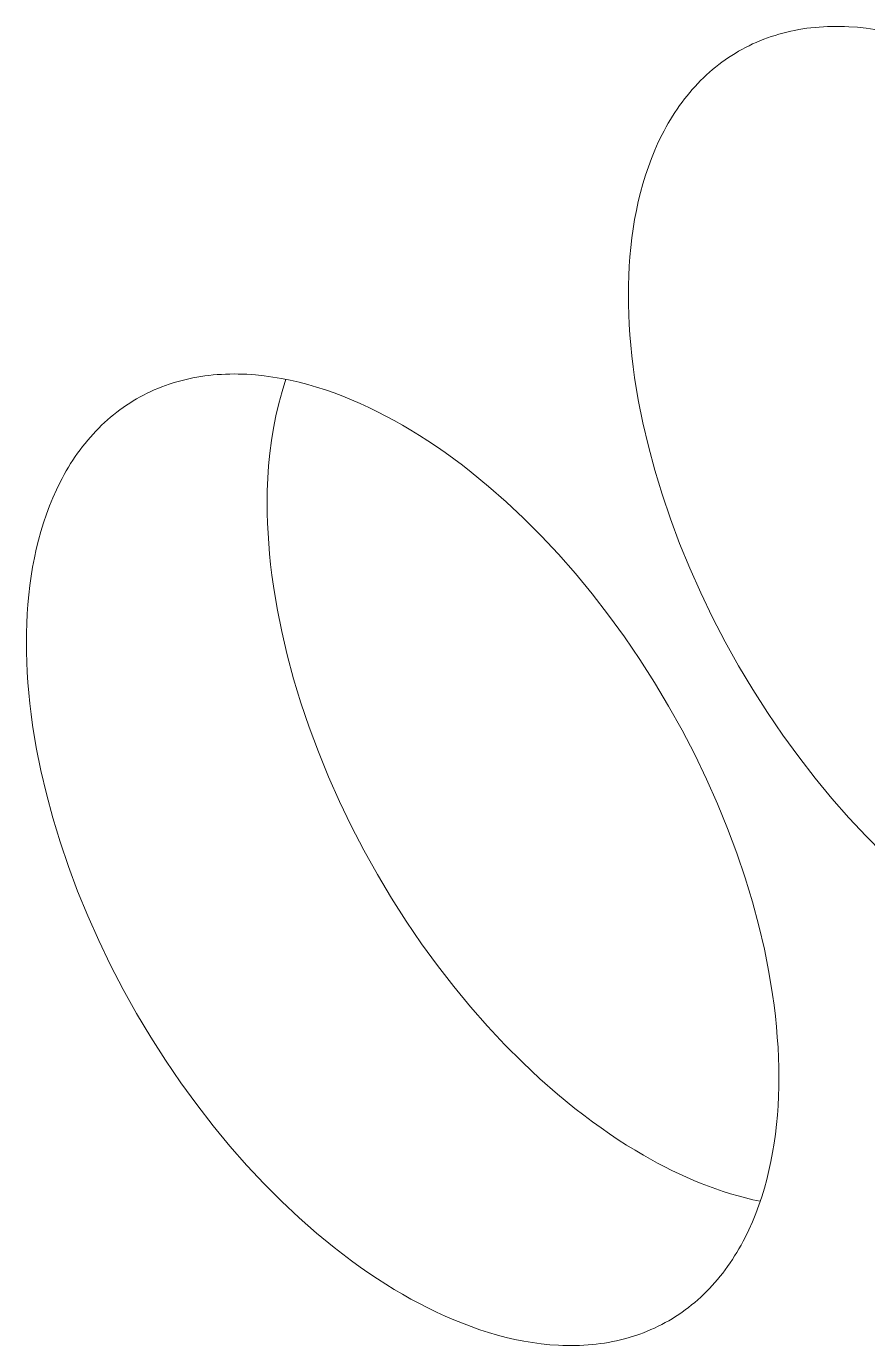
# Model space of a CAD drawing. Header units: inches. Extents: x -6.5 to 91.7, y -2.1 to 67.1.
# Drawn here: x 82.388 to 82.719, y 66.045 to 66.563 of the extents above; entities that cross this region are included whole.
import ezdxf

# ---------------------------------------------------------------- set-up
doc = ezdxf.new("R2010")
doc.units = ezdxf.units.IN
doc.layers.add('ZANO_R', color=7, linetype='Continuous', lineweight=0)

msp = doc.modelspace()

# ---------------------------------------------------------------- linework, layer by layer
at = {"layer": 'ZANO_R'}
for p, q in [((82.67921, 66.55811), (82.6807, 66.55862)), ((82.6807, 66.55862), (82.6822, 66.55911)), ((82.6822, 66.55911), (82.68372, 66.55957)), ((82.68372, 66.55957), (82.68525, 66.55999)), ((82.68525, 66.55999), (82.68679, 66.56038)), ((82.68679, 66.56038), (82.68834, 66.56074)), ((82.68834, 66.56074), (82.68991, 66.56107)), ((82.68991, 66.56107), (82.69149, 66.56137)), ((82.69149, 66.56137), (82.69308, 66.56163)), ((82.69308, 66.56163), (82.69468, 66.56187)), ((82.69468, 66.56187), (82.69629, 66.56207)), ((82.69629, 66.56207), (82.69791, 66.56224)), ((82.69791, 66.56224), (82.69954, 66.56238)), ((82.69954, 66.56238), (82.70118, 66.56249)), ((82.70118, 66.56249), (82.70283, 66.56257)), ((82.70283, 66.56257), (82.70448, 66.56262)), ((82.70448, 66.56262), (82.70615, 66.56263)), ((82.70615, 66.56263), (82.70782, 66.56262)), ((82.70782, 66.56262), (82.70949, 66.56258)), ((82.70949, 66.56258), (82.71117, 66.5625)), ((82.71117, 66.5625), (82.71456, 66.56227)), ((82.71456, 66.56227), (82.71796, 66.56192)), ((82.71796, 66.56192), (82.72138, 66.56145)), ((82.66786, 66.55284), (82.66922, 66.55361)), ((82.66922, 66.55361), (82.6706, 66.55434)), ((82.6706, 66.55434), (82.672, 66.55505)), ((82.672, 66.55505), (82.67341, 66.55572)), ((82.67341, 66.55572), (82.67483, 66.55637)), ((82.67483, 66.55637), (82.67628, 66.55698)), ((82.67628, 66.55698), (82.67774, 66.55756)), ((82.67774, 66.55756), (82.67921, 66.55811)), ((82.66007, 66.54762), (82.66132, 66.54856)), ((82.66132, 66.54856), (82.66259, 66.54948)), ((82.66259, 66.54948), (82.66388, 66.55037)), ((82.66388, 66.55037), (82.66519, 66.55122)), ((82.66519, 66.55122), (82.66652, 66.55205)), ((82.66652, 66.55205), (82.66786, 66.55284)), ((82.65411, 66.54247), (82.65526, 66.54356)), ((82.65526, 66.54356), (82.65643, 66.54462)), ((82.65643, 66.54462), (82.65763, 66.54565)), ((82.65763, 66.54565), (82.65884, 66.54665)), ((82.65884, 66.54665), (82.66007, 66.54762)), ((82.64867, 66.53664), (82.64971, 66.53786)), ((82.64971, 66.53786), (82.65078, 66.53905)), ((82.65078, 66.53905), (82.65187, 66.54022)), ((82.65187, 66.54022), (82.65298, 66.54136)), ((82.65298, 66.54136), (82.65411, 66.54247)), ((82.6447, 66.53152), (82.64566, 66.53283)), ((82.64566, 66.53283), (82.64664, 66.53413)), ((82.64664, 66.53413), (82.64764, 66.5354)), ((82.64764, 66.5354), (82.64867, 66.53664)), ((82.64109, 66.52601), (82.64196, 66.52742)), ((82.64196, 66.52742), (82.64285, 66.52881)), ((82.64285, 66.52881), (82.64376, 66.53018)), ((82.64376, 66.53018), (82.6447, 66.53152)), ((82.63862, 66.52166), (82.63942, 66.52313)), ((82.63942, 66.52313), (82.64024, 66.52458)), ((82.64024, 66.52458), (82.64109, 66.52601)), ((82.63495, 66.51399), (82.63635, 66.51712)), ((82.63635, 66.51712), (82.63784, 66.52016)), ((82.63784, 66.52016), (82.63862, 66.52166)), ((82.63365, 66.5108), (82.63495, 66.51399)), ((82.63131, 66.50421), (82.63244, 66.50754)), ((82.63244, 66.50754), (82.63365, 66.5108)), ((82.63028, 66.50083), (82.63131, 66.50421)), ((82.62849, 66.49391), (82.62934, 66.49739)), ((82.62934, 66.49739), (82.63028, 66.50083)), ((82.62772, 66.49037), (82.62849, 66.49391)), ((82.62645, 66.48318), (82.62705, 66.4868)), ((82.62705, 66.4868), (82.62772, 66.49037)), ((82.62595, 66.47954), (82.62645, 66.48318)), ((82.62518, 66.47216), (82.62552, 66.47586)), ((82.62552, 66.47586), (82.62595, 66.47954)), ((82.62491, 66.46844), (82.62518, 66.47216)), ((82.62473, 66.46469), (82.62491, 66.46844)), ((82.62458, 66.45717), (82.62462, 66.46094)), ((82.62462, 66.46094), (82.62473, 66.46469)), ((82.62462, 66.45336), (82.62458, 66.45717)), ((82.62473, 66.44948), (82.62462, 66.45336)), ((82.62491, 66.44552), (82.62473, 66.44948)), ((82.62518, 66.44149), (82.62491, 66.44552)), ((82.62552, 66.43739), (82.62518, 66.44149)), ((82.62595, 66.43323), (82.62552, 66.43739)), ((82.62646, 66.42899), (82.62595, 66.43323)), ((82.62705, 66.4247), (82.62646, 66.42899)), ((82.4488, 66.42348), (82.45034, 66.42387)), ((82.45034, 66.42387), (82.4519, 66.42423)), ((82.4519, 66.42423), (82.45347, 66.42456)), ((82.45347, 66.42456), (82.45504, 66.42485)), ((82.45504, 66.42485), (82.45663, 66.42512)), ((82.45663, 66.42512), (82.45823, 66.42535)), ((82.45823, 66.42535), (82.45984, 66.42556)), ((82.45984, 66.42556), (82.46146, 66.42573)), ((82.46146, 66.42573), (82.46309, 66.42587)), ((82.46309, 66.42587), (82.46473, 66.42598)), ((82.46473, 66.42598), (82.46638, 66.42606)), ((82.46638, 66.42606), (82.46804, 66.4261)), ((82.46804, 66.4261), (82.4697, 66.42612)), ((82.4697, 66.42612), (82.47137, 66.42611)), ((82.47137, 66.42611), (82.47305, 66.42607)), ((82.47305, 66.42607), (82.47473, 66.42599)), ((82.47473, 66.42599), (82.47811, 66.42576)), ((82.47811, 66.42576), (82.48151, 66.4254)), ((82.48151, 66.4254), (82.48493, 66.42494)), ((82.48493, 66.42494), (82.48836, 66.42436)), ((82.48836, 66.42436), (82.4918, 66.42367)), ((82.49002, 66.42404), (82.48858, 66.4193)), ((82.62849, 66.41592), (82.62705, 66.4247)), ((82.43415, 66.41783), (82.43555, 66.41854)), ((82.43555, 66.41854), (82.43696, 66.41921)), ((82.43696, 66.41921), (82.43839, 66.41985)), ((82.43839, 66.41985), (82.43983, 66.42046)), ((82.43983, 66.42046), (82.44129, 66.42105)), ((82.44129, 66.42105), (82.44276, 66.42159)), ((82.44276, 66.42159), (82.44425, 66.42211)), ((82.44425, 66.42211), (82.44576, 66.4226)), ((82.44576, 66.4226), (82.44727, 66.42305)), ((82.44727, 66.42305), (82.4488, 66.42348)), ((82.48858, 66.4193), (82.4873, 66.41452)), ((82.4918, 66.42367), (82.49525, 66.42287)), ((82.49525, 66.42287), (82.4987, 66.42197)), ((82.4987, 66.42197), (82.50214, 66.42096)), ((82.50214, 66.42096), (82.50559, 66.41986)), ((82.50559, 66.41986), (82.50902, 66.41866)), ((82.50902, 66.41866), (82.51245, 66.41736)), ((82.42615, 66.41297), (82.42744, 66.41385)), ((82.42744, 66.41385), (82.42874, 66.41471)), ((82.42874, 66.41471), (82.43007, 66.41554)), ((82.43007, 66.41554), (82.43141, 66.41633)), ((82.43141, 66.41633), (82.43278, 66.4171)), ((82.43278, 66.4171), (82.43415, 66.41783)), ((82.4873, 66.41452), (82.48617, 66.40969)), ((82.51245, 66.41736), (82.51586, 66.41598)), ((82.51586, 66.41598), (82.51925, 66.41451)), ((82.51925, 66.41451), (82.52263, 66.41296)), ((82.63029, 66.40692), (82.62849, 66.41592)), ((82.41999, 66.4081), (82.42118, 66.40913)), ((82.42118, 66.40913), (82.42239, 66.41013)), ((82.42239, 66.41013), (82.42363, 66.41111)), ((82.42363, 66.41111), (82.42488, 66.41205)), ((82.42488, 66.41205), (82.42615, 66.41297)), ((82.48617, 66.40969), (82.4852, 66.40484)), ((82.52263, 66.41296), (82.52599, 66.41132)), ((82.52599, 66.41132), (82.52932, 66.40961)), ((82.52932, 66.40961), (82.53263, 66.40783)), ((82.41433, 66.40254), (82.41542, 66.40371)), ((82.41542, 66.40371), (82.41653, 66.40485)), ((82.41653, 66.40485), (82.41766, 66.40596)), ((82.41766, 66.40596), (82.41882, 66.40704)), ((82.41882, 66.40704), (82.41999, 66.4081)), ((82.4852, 66.40484), (82.48439, 66.39995)), ((82.53263, 66.40783), (82.53591, 66.40598)), ((82.53591, 66.40598), (82.53919, 66.40404)), ((82.53919, 66.40404), (82.5425, 66.40201)), ((82.63244, 66.39773), (82.63029, 66.40692)), ((82.41019, 66.39762), (82.41119, 66.39888)), ((82.41119, 66.39888), (82.41222, 66.40013)), ((82.41222, 66.40013), (82.41327, 66.40135)), ((82.41327, 66.40135), (82.41433, 66.40254)), ((82.48439, 66.39995), (82.48374, 66.39504)), ((82.5425, 66.40201), (82.54583, 66.39987)), ((82.54583, 66.39987), (82.54919, 66.39762)), ((82.4064, 66.3923), (82.40732, 66.39366)), ((82.40732, 66.39366), (82.40825, 66.395)), ((82.40825, 66.395), (82.40921, 66.39632)), ((82.40921, 66.39632), (82.41019, 66.39762)), ((82.48374, 66.39504), (82.48324, 66.39011)), ((82.54919, 66.39762), (82.55257, 66.39527)), ((82.55257, 66.39527), (82.55597, 66.39282)), ((82.55597, 66.39282), (82.55938, 66.39027)), ((82.63496, 66.38837), (82.63244, 66.39773)), ((82.40297, 66.38662), (82.40379, 66.38807)), ((82.40379, 66.38807), (82.40464, 66.3895)), ((82.40464, 66.3895), (82.40551, 66.39091)), ((82.40551, 66.39091), (82.4064, 66.3923)), ((82.48324, 66.39011), (82.48291, 66.38517)), ((82.55938, 66.39027), (82.5628, 66.3876)), ((82.5628, 66.3876), (82.56968, 66.38197)), ((82.63784, 66.37887), (82.63496, 66.38837)), ((82.3999, 66.3806), (82.40139, 66.38365)), ((82.40139, 66.38365), (82.40217, 66.38514)), ((82.40217, 66.38514), (82.40297, 66.38662)), ((82.48291, 66.38517), (82.48273, 66.38022)), ((82.3972, 66.37429), (82.39851, 66.37748)), ((82.39851, 66.37748), (82.3999, 66.3806)), ((82.48273, 66.38022), (82.48272, 66.37527)), ((82.56968, 66.38197), (82.57658, 66.37591)), ((82.64109, 66.36926), (82.63784, 66.37887)), ((82.39599, 66.37103), (82.3972, 66.37429)), ((82.48272, 66.37527), (82.48275, 66.37146)), ((82.57658, 66.37591), (82.58346, 66.36945)), ((82.39384, 66.36432), (82.39487, 66.3677)), ((82.39487, 66.3677), (82.39599, 66.37103)), ((82.48275, 66.37146), (82.48286, 66.36758)), ((82.48286, 66.36758), (82.48305, 66.36362)), ((82.58346, 66.36945), (82.59031, 66.36259)), ((82.6447, 66.35959), (82.64109, 66.36926)), ((82.39289, 66.36088), (82.39384, 66.36432)), ((82.48305, 66.36362), (82.48331, 66.35959)), ((82.59031, 66.36259), (82.5971, 66.35534)), ((82.39128, 66.35386), (82.39204, 66.35739)), ((82.39204, 66.35739), (82.39289, 66.36088)), ((82.48331, 66.35959), (82.48366, 66.35549)), ((82.64867, 66.34988), (82.6447, 66.35959)), ((82.3906, 66.35028), (82.39128, 66.35386)), ((82.48366, 66.35549), (82.48408, 66.35133)), ((82.48408, 66.35133), (82.48459, 66.34709)), ((82.5971, 66.35534), (82.60379, 66.34773)), ((82.3895, 66.34302), (82.39001, 66.34667)), ((82.39001, 66.34667), (82.3906, 66.35028)), ((82.48459, 66.34709), (82.48518, 66.34279)), ((82.60379, 66.34773), (82.61036, 66.33976)), ((82.65299, 66.34019), (82.64867, 66.34988)), ((82.38907, 66.33935), (82.3895, 66.34302)), ((82.48518, 66.34279), (82.48663, 66.33402)), ((82.38847, 66.33192), (82.38873, 66.33565)), ((82.38873, 66.33565), (82.38907, 66.33935)), ((82.61036, 66.33976), (82.61678, 66.33147)), ((82.65763, 66.33053), (82.65299, 66.34019)), ((82.38828, 66.32818), (82.38847, 66.33192)), ((82.48663, 66.33402), (82.48842, 66.32502)), ((82.61678, 66.33147), (82.62303, 66.32289)), ((82.6626, 66.32096), (82.65763, 66.33053)), ((82.38817, 66.32443), (82.38828, 66.32818)), ((82.38813, 66.32066), (82.38817, 66.32443)), ((82.38817, 66.31685), (82.38813, 66.32066)), ((82.48842, 66.32502), (82.49058, 66.31583)), ((82.62303, 66.32289), (82.62906, 66.31404)), ((82.66787, 66.31152), (82.6626, 66.32096)), ((82.38828, 66.31297), (82.38817, 66.31685)), ((82.49058, 66.31583), (82.49309, 66.30647)), ((82.38847, 66.30901), (82.38828, 66.31297)), ((82.62906, 66.31404), (82.63487, 66.30495)), ((82.67342, 66.30223), (82.66787, 66.31152)), ((82.38873, 66.30498), (82.38847, 66.30901)), ((82.38908, 66.30088), (82.38873, 66.30498)), ((82.49309, 66.30647), (82.49598, 66.29697)), ((82.63487, 66.30495), (82.64041, 66.29567)), ((82.3895, 66.29671), (82.38908, 66.30088)), ((82.67922, 66.29315), (82.67342, 66.30223)), ((82.39001, 66.29248), (82.3895, 66.29671)), ((82.49598, 66.29697), (82.49923, 66.28736)), ((82.64041, 66.29567), (82.64568, 66.28622)), ((82.3906, 66.28818), (82.39001, 66.29248)), ((82.68526, 66.28429), (82.67922, 66.29315)), ((82.39204, 66.27941), (82.3906, 66.28818)), ((82.49923, 66.28736), (82.50284, 66.27769)), ((82.64568, 66.28622), (82.65065, 66.27665)), ((82.6915, 66.27571), (82.68526, 66.28429)), ((82.39384, 66.27041), (82.39204, 66.27941)), ((82.50284, 66.27769), (82.50681, 66.26798)), ((82.65065, 66.27665), (82.6553, 66.267)), ((82.69792, 66.26742), (82.6915, 66.27571)), ((82.39599, 66.26122), (82.39384, 66.27041)), ((82.50681, 66.26798), (82.51112, 66.25828)), ((82.6553, 66.267), (82.65961, 66.2573)), ((82.70449, 66.25946), (82.69792, 66.26742)), ((82.39851, 66.25185), (82.39599, 66.26122)), ((82.51112, 66.25828), (82.51577, 66.24863)), ((82.71119, 66.25184), (82.70449, 66.25946)), ((82.65961, 66.2573), (82.66358, 66.24759)), ((82.4014, 66.24235), (82.39851, 66.25185)), ((82.51577, 66.24863), (82.52074, 66.23906)), ((82.66358, 66.24759), (82.66719, 66.23792)), ((82.71797, 66.24459), (82.71119, 66.25184)), ((82.72482, 66.23773), (82.71797, 66.24459)), ((82.40465, 66.23275), (82.4014, 66.24235)), ((82.52074, 66.23906), (82.526, 66.22962)), ((82.66719, 66.23792), (82.67044, 66.22831)), ((82.40826, 66.22308), (82.40465, 66.23275)), ((82.526, 66.22962), (82.53155, 66.22033)), ((82.67044, 66.22831), (82.67332, 66.21881)), ((82.41223, 66.21337), (82.40826, 66.22308)), ((82.53155, 66.22033), (82.53736, 66.21125)), ((82.67332, 66.21881), (82.67584, 66.20945)), ((82.41654, 66.20367), (82.41223, 66.21337)), ((82.53736, 66.21125), (82.54339, 66.20239)), ((82.67584, 66.20945), (82.678, 66.20026)), ((82.42119, 66.19402), (82.41654, 66.20367)), ((82.54339, 66.20239), (82.54964, 66.19381)), ((82.678, 66.20026), (82.67979, 66.19126)), ((82.42616, 66.18445), (82.42119, 66.19402)), ((82.54964, 66.19381), (82.55606, 66.18552)), ((82.67979, 66.19126), (82.68123, 66.18249)), ((82.55606, 66.18552), (82.56263, 66.17755)), ((82.43142, 66.175), (82.42616, 66.18445)), ((82.68123, 66.18249), (82.68183, 66.17819)), ((82.56263, 66.17755), (82.56932, 66.16994)), ((82.68183, 66.17819), (82.68234, 66.17396)), ((82.43697, 66.16572), (82.43142, 66.175)), ((82.56932, 66.16994), (82.57611, 66.16269)), ((82.68234, 66.17396), (82.68276, 66.16979)), ((82.44277, 66.15663), (82.43697, 66.16572)), ((82.68276, 66.16979), (82.6831, 66.16569)), ((82.6831, 66.16569), (82.68337, 66.16166)), ((82.57611, 66.16269), (82.58296, 66.15583)), ((82.68337, 66.16166), (82.68356, 66.1577)), ((82.44881, 66.14778), (82.44277, 66.15663)), ((82.58296, 66.15583), (82.58984, 66.14937)), ((82.68356, 66.1577), (82.68367, 66.15382)), ((82.58984, 66.14937), (82.59674, 66.14331)), ((82.68367, 66.15382), (82.6837, 66.15001)), ((82.6837, 66.15001), (82.68367, 66.14624)), ((82.45505, 66.1392), (82.44881, 66.14778)), ((82.68367, 66.14624), (82.68356, 66.14249)), ((82.46147, 66.13091), (82.45505, 66.1392)), ((82.59674, 66.14331), (82.60361, 66.13768)), ((82.68356, 66.14249), (82.68337, 66.13875)), ((82.60361, 66.13768), (82.60704, 66.13502)), ((82.60704, 66.13502), (82.61045, 66.13246)), ((82.68311, 66.13502), (82.68276, 66.13132)), ((82.68337, 66.13875), (82.68311, 66.13502)), ((82.46805, 66.12294), (82.46147, 66.13091)), ((82.61045, 66.13246), (82.61385, 66.13001)), ((82.61385, 66.13001), (82.61723, 66.12766)), ((82.68276, 66.13132), (82.68234, 66.12764)), ((82.61723, 66.12766), (82.62058, 66.12542)), ((82.62058, 66.12542), (82.62392, 66.12328)), ((82.62392, 66.12328), (82.62723, 66.12124)), ((82.68183, 66.124), (82.68124, 66.12038)), ((82.68234, 66.12764), (82.68183, 66.124)), ((82.47474, 66.11533), (82.46805, 66.12294)), ((82.62723, 66.12124), (82.63051, 66.1193)), ((82.63051, 66.1193), (82.63607, 66.11621)), ((82.68124, 66.12038), (82.68056, 66.11681)), ((82.48152, 66.10808), (82.47474, 66.11533)), ((82.63607, 66.11621), (82.63887, 66.11475)), ((82.63887, 66.11475), (82.6417, 66.11333)), ((82.6417, 66.11333), (82.64454, 66.11197)), ((82.67979, 66.11328), (82.67894, 66.10979)), ((82.68056, 66.11681), (82.67979, 66.11328)), ((82.48837, 66.10122), (82.48152, 66.10808)), ((82.64454, 66.11197), (82.6474, 66.11067)), ((82.6474, 66.11067), (82.65027, 66.10943)), ((82.65027, 66.10943), (82.65315, 66.10824)), ((82.65315, 66.10824), (82.65604, 66.10713)), ((82.67894, 66.10979), (82.678, 66.10635)), ((82.65604, 66.10713), (82.65894, 66.10607)), ((82.65894, 66.10607), (82.66184, 66.10509)), ((82.66184, 66.10509), (82.66475, 66.10417)), ((82.66475, 66.10417), (82.66767, 66.10333)), ((82.66767, 66.10333), (82.67058, 66.10256)), ((82.67058, 66.10256), (82.67349, 66.10186)), ((82.67697, 66.10297), (82.67585, 66.09964)), ((82.678, 66.10635), (82.67697, 66.10297)), ((82.49526, 66.09476), (82.48837, 66.10122)), ((82.67349, 66.10186), (82.6764, 66.10124)), ((82.67585, 66.09964), (82.67463, 66.09638)), ((82.50215, 66.0887), (82.49526, 66.09476)), ((82.67333, 66.09319), (82.67193, 66.09007)), ((82.67463, 66.09638), (82.67333, 66.09319)), ((82.50903, 66.08307), (82.50215, 66.0887)), ((82.67045, 66.08702), (82.66967, 66.08552)), ((82.67193, 66.09007), (82.67045, 66.08702)), ((82.51246, 66.0804), (82.50903, 66.08307)), ((82.66804, 66.0826), (82.6672, 66.08117)), ((82.66887, 66.08405), (82.66804, 66.0826)), ((82.66967, 66.08552), (82.66887, 66.08405)), ((82.51587, 66.07785), (82.51246, 66.0804)), ((82.51927, 66.0754), (82.51587, 66.07785)), ((82.66452, 66.07701), (82.66358, 66.07566)), ((82.66543, 66.07837), (82.66452, 66.07701)), ((82.66633, 66.07976), (82.66543, 66.07837)), ((82.6672, 66.08117), (82.66633, 66.07976)), ((82.52264, 66.07305), (82.51927, 66.0754)), ((82.526, 66.0708), (82.52264, 66.07305)), ((82.66064, 66.07179), (82.65962, 66.07054)), ((82.66164, 66.07305), (82.66064, 66.07179)), ((82.66263, 66.07435), (82.66164, 66.07305)), ((82.66358, 66.07566), (82.66263, 66.07435)), ((82.52934, 66.06866), (82.526, 66.0708)), ((82.53264, 66.06663), (82.52934, 66.06866)), ((82.53592, 66.06469), (82.53264, 66.06663)), ((82.65641, 66.06696), (82.6553, 66.06582)), ((82.6575, 66.06813), (82.65641, 66.06696)), ((82.65857, 66.06932), (82.6575, 66.06813)), ((82.65962, 66.07054), (82.65857, 66.06932)), ((82.5392, 66.06284), (82.53592, 66.06469)), ((82.54251, 66.06106), (82.5392, 66.06284)), ((82.65066, 66.06154), (82.64944, 66.06054)), ((82.65185, 66.06257), (82.65066, 66.06154)), ((82.65302, 66.06363), (82.65185, 66.06257)), ((82.65417, 66.06471), (82.65302, 66.06363)), ((82.6553, 66.06582), (82.65417, 66.06471)), ((82.54585, 66.05935), (82.54251, 66.06106)), ((82.5492, 66.05771), (82.54585, 66.05935)), ((82.55258, 66.05616), (82.5492, 66.05771)), ((82.55598, 66.05469), (82.55258, 66.05616)), ((82.64309, 66.05596), (82.64177, 66.05513)), ((82.6444, 66.05682), (82.64309, 66.05596)), ((82.64569, 66.0577), (82.6444, 66.05682)), ((82.64696, 66.05862), (82.64569, 66.0577)), ((82.64821, 66.05956), (82.64696, 66.05862)), ((82.64944, 66.06054), (82.64821, 66.05956)), ((82.55939, 66.05331), (82.55598, 66.05469)), ((82.56282, 66.05201), (82.55939, 66.05331)), ((82.56625, 66.05081), (82.56282, 66.05201)), ((82.56969, 66.04971), (82.56625, 66.05081)), ((82.63345, 66.05082), (82.632, 66.0502)), ((82.63488, 66.05146), (82.63345, 66.05082)), ((82.63629, 66.05213), (82.63488, 66.05146)), ((82.63768, 66.05284), (82.63629, 66.05213)), ((82.63906, 66.05357), (82.63768, 66.05284)), ((82.64042, 66.05434), (82.63906, 66.05357)), ((82.64177, 66.05513), (82.64042, 66.05434)), ((82.57314, 66.0487), (82.56969, 66.04971)), ((82.57659, 66.0478), (82.57314, 66.0487)), ((82.58003, 66.047), (82.57659, 66.0478)), ((82.58347, 66.04631), (82.58003, 66.047)), ((82.5869, 66.04573), (82.58347, 66.04631)), ((82.59032, 66.04526), (82.5869, 66.04573)), ((82.6152, 66.04555), (82.6136, 66.04532)), ((82.61679, 66.04582), (82.6152, 66.04555)), ((82.61837, 66.04611), (82.61679, 66.04582)), ((82.61994, 66.04644), (82.61837, 66.04611)), ((82.62149, 66.0468), (82.61994, 66.04644)), ((82.62303, 66.04719), (82.62149, 66.0468)), ((82.62456, 66.04762), (82.62303, 66.04719)), ((82.62608, 66.04807), (82.62456, 66.04762)), ((82.62758, 66.04856), (82.62608, 66.04807)), ((82.62907, 66.04908), (82.62758, 66.04856)), ((82.63055, 66.04962), (82.62907, 66.04908)), ((82.632, 66.0502), (82.63055, 66.04962)), ((82.59372, 66.04491), (82.59032, 66.04526)), ((82.59711, 66.04468), (82.59372, 66.04491)), ((82.59879, 66.0446), (82.59711, 66.04468)), ((82.60047, 66.04456), (82.59879, 66.0446)), ((82.60214, 66.04455), (82.60047, 66.04456)), ((82.6038, 66.04457), (82.60214, 66.04455)), ((82.60546, 66.04461), (82.6038, 66.04457)), ((82.6071, 66.04469), (82.60546, 66.04461)), ((82.60874, 66.0448), (82.6071, 66.04469)), ((82.61037, 66.04494), (82.60874, 66.0448)), ((82.61199, 66.04511), (82.61037, 66.04494)), ((82.6136, 66.04532), (82.61199, 66.04511))]:
    msp.add_line(p, q, dxfattribs=at)

doc.saveas('drawing.dxf')
